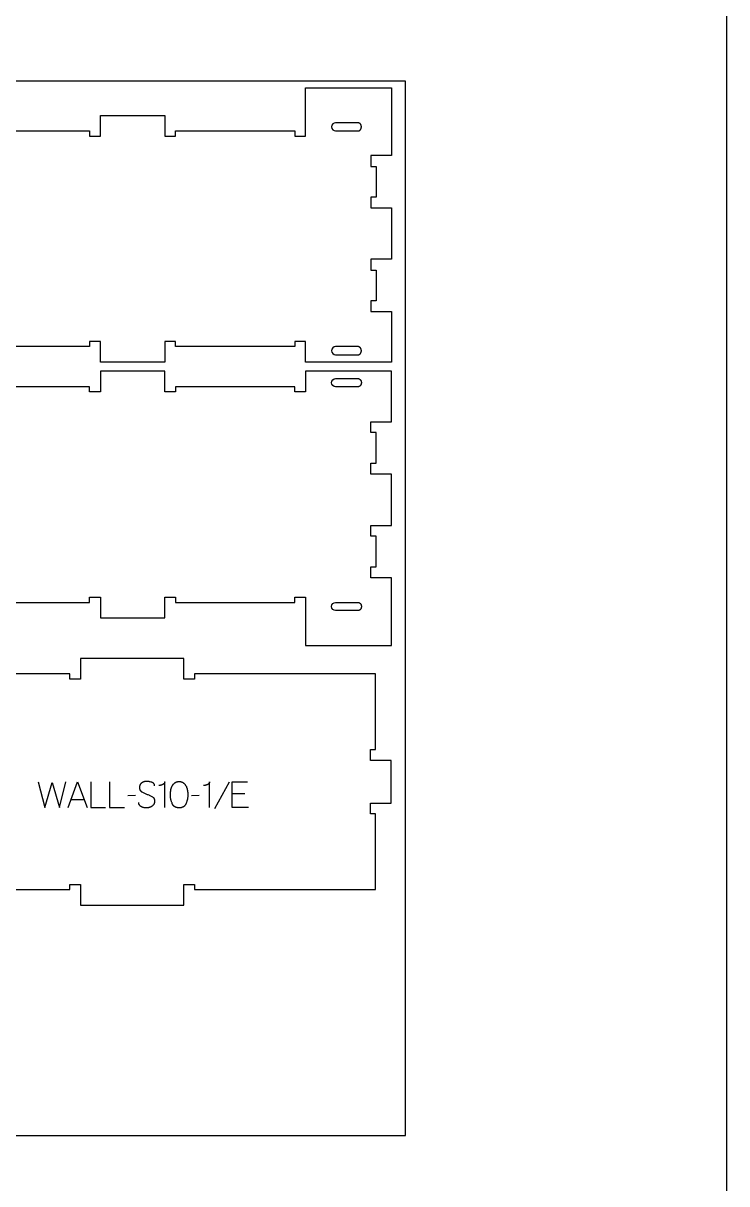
# Model space of a CAD drawing. Extents: x -20252 to -17068, y -10461 to -4867.
# Drawn here: x -17882 to -17068, y -8167 to -6824 of the extents above; entities that cross this region are included whole.
import ezdxf

# ---------------------------------------------------------------- set-up
doc = ezdxf.new("R2010")
doc.units = 0
for name, color, linetype in [('0_SHEET_SPRUCEPLY_2440X122', 1, 'CONTINUOUS'), ('1_ANYTOOL_1MMDEEP_LABELS_S', 2, 'CONTINUOUS'), ('3_ANYTOOL_CUTTHROUGH_INSID', 4, 'CONTINUOUS'), ('4_ANYTOOL_CUTTHROUGH_OUTSI', 5, 'CONTINUOUS'), ('DONOTCUT', 18, 'CONTINUOUS')]:
    doc.layers.add(name, color=color, linetype=linetype)

msp = doc.modelspace()

# ---------------------------------------------------------------- linework, layer by layer
at = {"layer": '0_SHEET_SPRUCEPLY_2440X122'}
msp.add_lwpolyline([(-19879.9, -6891.2), (-19879.9, -8111.2), (-17439.9, -8111.2), (-17439.9, -6891.2)], close=True, dxfattribs=at)
at = {"layer": '1_ANYTOOL_1MMDEEP_LABELS_S'}
for points in [[(-17865, -7701.9), (-17857.3, -7731.9), (-17848.9, -7702.8), (-17840.4, -7731.9), (-17832.9, -7701.9)], [(-17830.3, -7731.9), (-17819.4, -7701.9), (-17808.4, -7731.9)], [(-17804.1, -7701.9), (-17804.1, -7731.9), (-17787, -7731.9)], [(-17782.3, -7701.9), (-17782.3, -7731.9), (-17765.2, -7731.9)], [(-17730.3, -7706.5), (-17730.3, -7706.3), (-17730.3, -7706.2), (-17730.3, -7706.1), (-17730.3, -7706.1), (-17730.3, -7706), (-17730.3, -7705.9), (-17730.3, -7705.8), (-17730.4, -7705.7), (-17730.4, -7705.6), (-17730.4, -7705.5), (-17730.4, -7705.5), (-17730.4, -7705.4), (-17730.4, -7705.3), (-17730.5, -7705.2), (-17730.5, -7705.1), (-17730.5, -7705), (-17730.5, -7705), (-17730.6, -7704.9), (-17730.6, -7704.8), (-17730.6, -7704.7), (-17730.7, -7704.7), (-17730.7, -7704.6), (-17730.7, -7704.5), (-17730.8, -7704.5), (-17730.8, -7704.4), (-17730.9, -7704.3), (-17730.9, -7704.3), (-17731, -7704.2), (-17731, -7704.1), (-17731.1, -7704.1), (-17731.1, -7704), (-17731.2, -7703.9), (-17731.2, -7703.9), (-17731.3, -7703.8), (-17731.3, -7703.8), (-17731.4, -7703.7), (-17731.4, -7703.6), (-17731.5, -7703.6), (-17731.6, -7703.5), (-17731.6, -7703.5), (-17731.7, -7703.4), (-17731.8, -7703.4), (-17731.8, -7703.3), (-17731.9, -7703.3), (-17732, -7703.2), (-17732.1, -7703.2), (-17732.1, -7703.1), (-17732.2, -7703.1), (-17732.3, -7703), (-17732.4, -7703), (-17732.5, -7703), (-17732.6, -7702.9), (-17732.8, -7702.8), (-17733, -7702.7), (-17733.2, -7702.7), (-17733.4, -7702.6), (-17733.6, -7702.5), (-17734.4, -7702.3), (-17735.2, -7702.1), (-17736, -7702), (-17736.7, -7701.8), (-17737.1, -7701.8), (-17737.5, -7701.7), (-17737.9, -7701.7), (-17738.2, -7701.6), (-17738.6, -7701.6), (-17739, -7701.6), (-17739.3, -7701.6), (-17739.7, -7701.6), (-17739.9, -7701.6), (-17740.1, -7701.6), (-17740.3, -7701.6), (-17740.4, -7701.6), (-17740.6, -7701.6), (-17740.8, -7701.7), (-17741, -7701.7), (-17741.2, -7701.7), (-17741.4, -7701.7), (-17741.6, -7701.8), (-17741.7, -7701.8), (-17741.9, -7701.8), (-17742.1, -7701.9), (-17742.3, -7701.9), (-17742.5, -7702), (-17742.6, -7702), (-17742.8, -7702.1), (-17743, -7702.2), (-17743.2, -7702.2), (-17743.3, -7702.3), (-17743.5, -7702.4), (-17743.7, -7702.4), (-17743.8, -7702.5), (-17744, -7702.6), (-17744.2, -7702.7), (-17744.3, -7702.8), (-17744.5, -7702.9), (-17744.7, -7703), (-17744.8, -7703.1), (-17745, -7703.2), (-17745.1, -7703.3), (-17745.3, -7703.4), (-17745.4, -7703.5), (-17745.6, -7703.6), (-17745.7, -7703.8), (-17745.9, -7703.9), (-17746, -7704), (-17746.1, -7704.1), (-17746.3, -7704.3), (-17746.4, -7704.4), (-17746.5, -7704.6), (-17746.6, -7704.7), (-17746.7, -7704.8), (-17746.8, -7705), (-17746.9, -7705.1), (-17747, -7705.3), (-17747.1, -7705.5), (-17747.2, -7705.6), (-17747.2, -7705.8), (-17747.3, -7706), (-17747.4, -7706.1), (-17747.4, -7706.3), (-17747.5, -7706.5), (-17747.5, -7706.7), (-17747.6, -7706.8), (-17747.6, -7707), (-17747.7, -7707.2), (-17747.7, -7707.4), (-17747.7, -7707.6), (-17747.7, -7707.8), (-17747.8, -7708), (-17747.8, -7708.2), (-17747.8, -7708.4), (-17747.8, -7708.6), (-17747.8, -7708.8), (-17747.8, -7709), (-17747.7, -7709.3), (-17747.7, -7709.5), (-17747.7, -7709.7), (-17747.7, -7709.9), (-17747.6, -7710), (-17747.6, -7710.2), (-17747.5, -7710.4), (-17747.5, -7710.6), (-17747.4, -7710.8), (-17747.4, -7711), (-17747.3, -7711), (-17747.3, -7711.1), (-17747.3, -7711.2), (-17747.2, -7711.3), (-17747.2, -7711.4), (-17747.2, -7711.5), (-17747.1, -7711.5), (-17747.1, -7711.6), (-17747, -7711.7), (-17747, -7711.8), (-17746.9, -7711.9), (-17746.9, -7711.9), (-17746.8, -7712), (-17746.8, -7712.1), (-17746.7, -7712.1), (-17746.7, -7712.2), (-17746.6, -7712.3), (-17746.6, -7712.4), (-17746.5, -7712.4), (-17746.4, -7712.5), (-17746.4, -7712.6), (-17746.3, -7712.6), (-17746.2, -7712.7), (-17746.2, -7712.8), (-17746, -7712.9), (-17745.9, -7713), (-17745.8, -7713.1), (-17745.6, -7713.2), (-17745.4, -7713.4), (-17745.3, -7713.5), (-17745.1, -7713.6), (-17744.9, -7713.7), (-17744.2, -7714.1), (-17743.5, -7714.4), (-17742.8, -7714.8), (-17742, -7715.2), (-17741.2, -7715.5), (-17740.4, -7715.8), (-17739.6, -7716.2), (-17738.8, -7716.5), (-17737.9, -7716.8), (-17737.1, -7717.1), (-17736.4, -7717.5), (-17735.6, -7717.8), (-17734.8, -7718.2), (-17734.1, -7718.6), (-17733.4, -7719), (-17732.7, -7719.4), (-17732.6, -7719.5), (-17732.4, -7719.6), (-17732.2, -7719.8), (-17732.2, -7719.8), (-17732.1, -7719.9), (-17732, -7719.9), (-17732, -7720), (-17731.9, -7720.1), (-17731.8, -7720.1), (-17731.8, -7720.2), (-17731.7, -7720.3), (-17731.6, -7720.3), (-17731.6, -7720.4), (-17731.5, -7720.5), (-17731.4, -7720.5), (-17731.4, -7720.6), (-17731.3, -7720.7), (-17731.3, -7720.8), (-17731.2, -7720.8), (-17731.2, -7720.9), (-17731.1, -7721), (-17731.1, -7721.1), (-17731, -7721.1), (-17731, -7721.2), (-17730.9, -7721.3), (-17730.9, -7721.4), (-17730.9, -7721.5), (-17730.8, -7721.6), (-17730.8, -7721.6), (-17730.7, -7721.7), (-17730.7, -7721.8), (-17730.7, -7721.9), (-17730.6, -7722), (-17730.6, -7722.1), (-17730.6, -7722.2), (-17730.6, -7722.3), (-17730.5, -7722.3), (-17730.5, -7722.5), (-17730.4, -7722.7), (-17730.4, -7722.9), (-17730.4, -7723.1), (-17730.3, -7723.3), (-17730.3, -7723.5), (-17730.3, -7723.7), (-17730.3, -7724), (-17730.3, -7724.2), (-17730.3, -7724.4), (-17730.3, -7724.6), (-17730.3, -7724.9), (-17730.4, -7725.1), (-17730.4, -7725.3), (-17730.4, -7725.5), (-17730.4, -7725.8), (-17730.5, -7726), (-17730.5, -7726.2), (-17730.6, -7726.4), (-17730.6, -7726.6), (-17730.7, -7726.8), (-17730.8, -7727), (-17730.8, -7727.2), (-17730.9, -7727.4), (-17731, -7727.6), (-17731.1, -7727.8), (-17731.2, -7727.9), (-17731.3, -7728.1), (-17731.4, -7728.3), (-17731.5, -7728.5), (-17731.6, -7728.6), (-17731.7, -7728.8), (-17731.8, -7728.9), (-17732, -7729.1), (-17732.1, -7729.2), (-17732.2, -7729.4), (-17732.4, -7729.5), (-17732.5, -7729.7), (-17732.7, -7729.8), (-17732.8, -7729.9), (-17733, -7730.1), (-17733.2, -7730.2), (-17733.3, -7730.3), (-17733.5, -7730.4), (-17733.9, -7730.6), (-17734.2, -7730.8), (-17734.6, -7731), (-17735, -7731.2), (-17735.3, -7731.4), (-17735.7, -7731.5), (-17735.9, -7731.6), (-17736.1, -7731.7), (-17736.3, -7731.7), (-17736.5, -7731.8), (-17736.7, -7731.8), (-17736.9, -7731.9), (-17737.1, -7731.9), (-17737.3, -7732), (-17737.5, -7732), (-17737.7, -7732.1), (-17737.9, -7732.1), (-17738.1, -7732.1), (-17738.3, -7732.2), (-17738.5, -7732.2), (-17738.9, -7732.2), (-17739.3, -7732.3), (-17739.7, -7732.3), (-17740.1, -7732.3), (-17740.5, -7732.3), (-17740.9, -7732.2), (-17741.3, -7732.2), (-17741.7, -7732.1), (-17742.1, -7732.1), (-17742.5, -7732), (-17742.9, -7731.9), (-17743.2, -7731.8), (-17743.6, -7731.7), (-17744, -7731.6), (-17744.4, -7731.4), (-17744.7, -7731.3), (-17745.1, -7731.1), (-17745.4, -7730.9), (-17745.8, -7730.7), (-17745.9, -7730.6), (-17746.1, -7730.5), (-17746.2, -7730.4), (-17746.4, -7730.3), (-17746.5, -7730.2), (-17746.7, -7730.1), (-17746.8, -7730), (-17747, -7729.8), (-17747.1, -7729.7), (-17747.2, -7729.6), (-17747.3, -7729.5), (-17747.4, -7729.3), (-17747.5, -7729.3), (-17747.5, -7729.2), (-17747.6, -7729.1), (-17747.6, -7729.1), (-17747.7, -7729), (-17747.7, -7728.9), (-17747.8, -7728.8), (-17747.8, -7728.8), (-17747.9, -7728.7), (-17747.9, -7728.6), (-17747.9, -7728.5), (-17748, -7728.5), (-17748, -7728.4), (-17748, -7728.3), (-17748.1, -7728.2), (-17748.1, -7728.2), (-17748.1, -7728.1), (-17748.2, -7728), (-17748.2, -7727.9), (-17748.2, -7727.8), (-17748.3, -7727.7), (-17748.3, -7727.5), (-17748.4, -7727.3), (-17748.4, -7727.2), (-17748.4, -7727), (-17748.5, -7726.8), (-17748.5, -7726.6), (-17748.5, -7726.4), (-17748.5, -7726.3), (-17748.5, -7726.1)], [(-17718.4, -7731.9), (-17718.4, -7701.9), (-17718.4, -7702), (-17718.5, -7702.2), (-17718.5, -7702.3), (-17718.5, -7702.5), (-17718.6, -7702.6), (-17718.6, -7702.8), (-17718.6, -7702.9), (-17718.7, -7703), (-17718.7, -7703.1), (-17718.8, -7703.3), (-17718.8, -7703.3), (-17718.9, -7703.4), (-17718.9, -7703.5), (-17718.9, -7703.5), (-17719, -7703.6), (-17719, -7703.6), (-17719, -7703.7), (-17719.1, -7703.7), (-17719.1, -7703.8), (-17719.1, -7703.9), (-17719.2, -7703.9), (-17719.2, -7704), (-17719.3, -7704), (-17719.3, -7704.1), (-17719.3, -7704.1), (-17719.4, -7704.2), (-17719.4, -7704.2), (-17719.5, -7704.3), (-17719.5, -7704.3), (-17719.6, -7704.4), (-17719.6, -7704.4), (-17719.7, -7704.5), (-17719.8, -7704.5), (-17719.9, -7704.6), (-17720, -7704.7), (-17720.1, -7704.8), (-17720.2, -7704.9), (-17720.4, -7705), (-17720.5, -7705), (-17720.6, -7705.1), (-17720.7, -7705.2), (-17720.9, -7705.2), (-17721, -7705.3), (-17721.3, -7705.4), (-17721.6, -7705.5), (-17721.9, -7705.6), (-17722.2, -7705.7), (-17722.5, -7705.8), (-17722.7, -7705.9), (-17723, -7706), (-17723.3, -7706), (-17723.6, -7706.1), (-17723.8, -7706.1), (-17724.1, -7706.2), (-17724.4, -7706.2), (-17724.6, -7706.2), (-17724.9, -7706.2), (-17725.1, -7706.3), (-17725.4, -7706.3)], [(-17666.6, -7731.9), (-17666.6, -7701.9), (-17666.6, -7702), (-17666.6, -7702.2), (-17666.6, -7702.3), (-17666.7, -7702.5), (-17666.7, -7702.6), (-17666.7, -7702.8), (-17666.8, -7702.9), (-17666.8, -7703), (-17666.9, -7703.1), (-17666.9, -7703.3), (-17667, -7703.3), (-17667, -7703.4), (-17667, -7703.5), (-17667.1, -7703.5), (-17667.1, -7703.6), (-17667.1, -7703.6), (-17667.2, -7703.7), (-17667.2, -7703.7), (-17667.2, -7703.8), (-17667.3, -7703.9), (-17667.3, -7703.9), (-17667.4, -7704), (-17667.4, -7704), (-17667.4, -7704.1), (-17667.5, -7704.1), (-17667.5, -7704.2), (-17667.6, -7704.2), (-17667.6, -7704.3), (-17667.7, -7704.3), (-17667.7, -7704.4), (-17667.8, -7704.4), (-17667.8, -7704.5), (-17667.9, -7704.5), (-17668, -7704.6), (-17668.1, -7704.7), (-17668.3, -7704.8), (-17668.4, -7704.9), (-17668.5, -7705), (-17668.6, -7705), (-17668.8, -7705.1), (-17668.9, -7705.2), (-17669, -7705.2), (-17669.2, -7705.3), (-17669.5, -7705.4), (-17669.7, -7705.5), (-17670, -7705.6), (-17670.3, -7705.7), (-17670.6, -7705.8), (-17670.9, -7705.9), (-17671.1, -7706), (-17671.4, -7706), (-17671.7, -7706.1), (-17672, -7706.1), (-17672.2, -7706.2), (-17672.5, -7706.2), (-17672.8, -7706.2), (-17673, -7706.2), (-17673.3, -7706.3), (-17673.5, -7706.3)], [(-17643.8, -7702.4), (-17661, -7733.2)], [(-17621.5, -7731.9), (-17640.4, -7731.9), (-17640.4, -7701.9), (-17622.6, -7701.9)], [(-17752.5, -7718), (-17761.3, -7718.1)], [(-17678.7, -7718), (-17687.5, -7718.1)], [(-17625.8, -7715.9), (-17640.4, -7715.9)], [(-17826.8, -7722.4), (-17811.9, -7722.4)]]:
    msp.add_lwpolyline(points, dxfattribs=at)
msp.add_lwpolyline([(-17701.9, -7701.7), (-17701.5, -7701.7), (-17701.2, -7701.7), (-17701, -7701.7), (-17700.8, -7701.7), (-17700.7, -7701.7), (-17700.5, -7701.8), (-17700.3, -7701.8), (-17700.1, -7701.8), (-17700, -7701.9), (-17699.8, -7701.9), (-17699.6, -7701.9), (-17699.5, -7702), (-17699.3, -7702), (-17699.2, -7702.1), (-17699, -7702.1), (-17698.9, -7702.2), (-17698.7, -7702.2), (-17698.6, -7702.3), (-17698.4, -7702.3), (-17698.3, -7702.4), (-17698.1, -7702.5), (-17698, -7702.5), (-17697.9, -7702.6), (-17697.7, -7702.7), (-17697.6, -7702.8), (-17697.5, -7702.8), (-17697.3, -7702.9), (-17697.2, -7703), (-17697.1, -7703.1), (-17696.9, -7703.2), (-17696.7, -7703.4), (-17696.5, -7703.6), (-17696.2, -7703.8), (-17696, -7704), (-17695.8, -7704.2), (-17695.6, -7704.5), (-17695.4, -7704.7), (-17695.2, -7704.9), (-17695, -7705.2), (-17694.8, -7705.4), (-17694.6, -7705.7), (-17694.4, -7705.9), (-17694.3, -7706.2), (-17694.1, -7706.5), (-17694, -7706.8), (-17693.8, -7707.1), (-17693.7, -7707.3), (-17693.5, -7707.6), (-17693.4, -7707.9), (-17693.3, -7708.2), (-17693.2, -7708.6), (-17693, -7708.9), (-17692.9, -7709.2), (-17692.8, -7709.5), (-17692.7, -7709.8), (-17692.6, -7710.1), (-17692.6, -7710.5), (-17692.5, -7710.8), (-17692.4, -7711.1), (-17692.3, -7711.5), (-17692.2, -7712.1), (-17692.1, -7712.8), (-17692, -7713.5), (-17691.9, -7714.1), (-17691.9, -7714.8), (-17691.8, -7715.4), (-17691.8, -7716.1), (-17691.8, -7716.7), (-17691.8, -7717.3), (-17691.8, -7717.9), (-17691.8, -7718.6), (-17691.8, -7719.2), (-17691.9, -7719.8), (-17692, -7720.4), (-17692.1, -7721), (-17692.2, -7721.6), (-17692.3, -7722.3), (-17692.4, -7722.9), (-17692.6, -7723.5), (-17692.8, -7724.1), (-17693, -7724.7), (-17693.2, -7725.4), (-17693.4, -7726), (-17693.6, -7726.6), (-17693.9, -7727.2), (-17694, -7727.5), (-17694.2, -7727.8), (-17694.3, -7728.1), (-17694.4, -7728.2), (-17694.5, -7728.4), (-17694.6, -7728.5), (-17694.6, -7728.6), (-17694.7, -7728.8), (-17694.8, -7728.9), (-17694.9, -7729), (-17695, -7729.2), (-17695.1, -7729.3), (-17695.2, -7729.4), (-17695.3, -7729.5), (-17695.4, -7729.6), (-17695.5, -7729.7), (-17695.6, -7729.8), (-17695.7, -7729.9), (-17695.8, -7730), (-17695.9, -7730.1), (-17696, -7730.2), (-17696.1, -7730.3), (-17696.2, -7730.4), (-17696.3, -7730.5), (-17696.5, -7730.6), (-17696.6, -7730.7), (-17696.7, -7730.8), (-17696.8, -7730.9), (-17696.9, -7730.9), (-17697.1, -7731), (-17697.2, -7731.1), (-17697.3, -7731.2), (-17697.5, -7731.2), (-17697.6, -7731.3), (-17697.7, -7731.4), (-17697.9, -7731.4), (-17698, -7731.5), (-17698.2, -7731.5), (-17698.3, -7731.6), (-17698.4, -7731.7), (-17698.6, -7731.7), (-17698.7, -7731.8), (-17698.9, -7731.8), (-17699, -7731.8), (-17699.2, -7731.9), (-17699.5, -7732), (-17699.8, -7732), (-17700.2, -7732.1), (-17700.5, -7732.1), (-17700.8, -7732.1), (-17701.2, -7732.2), (-17701.5, -7732.2), (-17701.9, -7732.2), (-17702.3, -7732.2), (-17702.6, -7732.2), (-17703, -7732.1), (-17703.3, -7732.1), (-17703.7, -7732.1), (-17704, -7732), (-17704.3, -7731.9), (-17704.5, -7731.9), (-17704.6, -7731.9), (-17704.8, -7731.8), (-17704.9, -7731.8), (-17705.1, -7731.7), (-17705.2, -7731.7), (-17705.4, -7731.6), (-17705.5, -7731.6), (-17705.6, -7731.5), (-17705.8, -7731.5), (-17705.9, -7731.4), (-17706.1, -7731.4), (-17706.2, -7731.3), (-17706.3, -7731.2), (-17706.5, -7731.2), (-17706.6, -7731.1), (-17706.7, -7731), (-17706.8, -7730.9), (-17707, -7730.9), (-17707.1, -7730.8), (-17707.2, -7730.7), (-17707.3, -7730.6), (-17707.4, -7730.5), (-17707.6, -7730.4), (-17707.7, -7730.3), (-17707.8, -7730.2), (-17707.9, -7730.1), (-17708, -7730), (-17708.1, -7729.9), (-17708.2, -7729.8), (-17708.3, -7729.7), (-17708.4, -7729.6), (-17708.5, -7729.5), (-17708.6, -7729.4), (-17708.7, -7729.2), (-17708.8, -7729.1), (-17708.9, -7729), (-17709, -7728.9), (-17709.1, -7728.7), (-17709.1, -7728.6), (-17709.2, -7728.5), (-17709.3, -7728.3), (-17709.4, -7728.2), (-17709.5, -7728.1), (-17709.6, -7727.8), (-17709.8, -7727.5), (-17709.9, -7727.2), (-17710.1, -7726.5), (-17710.4, -7725.9), (-17710.6, -7725.3), (-17710.8, -7724.7), (-17711, -7724.1), (-17711.2, -7723.4), (-17711.3, -7722.8), (-17711.5, -7722.2), (-17711.6, -7721.6), (-17711.7, -7721), (-17711.8, -7720.3), (-17711.9, -7719.7), (-17711.9, -7719.1), (-17712, -7718.5), (-17712, -7717.9), (-17712, -7717.3), (-17712, -7716.7), (-17712, -7716), (-17711.9, -7715.4), (-17711.9, -7714.8), (-17711.8, -7714.1), (-17711.7, -7713.4), (-17711.6, -7712.8), (-17711.5, -7712.1), (-17711.5, -7711.7), (-17711.4, -7711.4), (-17711.3, -7711.1), (-17711.3, -7710.7), (-17711.2, -7710.4), (-17711.1, -7710.1), (-17711, -7709.8), (-17710.9, -7709.5), (-17710.8, -7709.1), (-17710.7, -7708.8), (-17710.6, -7708.5), (-17710.5, -7708.2), (-17710.3, -7707.9), (-17710.2, -7707.6), (-17710.1, -7707.3), (-17709.9, -7707), (-17709.8, -7706.7), (-17709.6, -7706.5), (-17709.5, -7706.2), (-17709.3, -7705.9), (-17709.1, -7705.7), (-17709, -7705.4), (-17708.8, -7705.2), (-17708.6, -7704.9), (-17708.4, -7704.7), (-17708.2, -7704.4), (-17708, -7704.2), (-17707.7, -7704), (-17707.5, -7703.8), (-17707.3, -7703.6), (-17707.1, -7703.4), (-17706.8, -7703.2), (-17706.7, -7703.1), (-17706.6, -7703), (-17706.4, -7702.9), (-17706.3, -7702.8), (-17706.2, -7702.8), (-17706.1, -7702.7), (-17705.9, -7702.6), (-17705.8, -7702.5), (-17705.6, -7702.5), (-17705.5, -7702.4), (-17705.4, -7702.3), (-17705.2, -7702.3), (-17705.1, -7702.2), (-17704.9, -7702.2), (-17704.8, -7702.1), (-17704.6, -7702.1), (-17704.5, -7702), (-17704.3, -7702), (-17704.2, -7701.9), (-17704, -7701.9), (-17703.8, -7701.9), (-17703.7, -7701.8), (-17703.5, -7701.8), (-17703.3, -7701.8), (-17703.2, -7701.7), (-17703, -7701.7), (-17702.8, -7701.7), (-17702.6, -7701.7), (-17702.3, -7701.7)], close=True, dxfattribs=at)
at = {"layer": '3_ANYTOOL_CUTTHROUGH_INSID', "color": 4}
for points in [[(-17520.8, -6939.4, 1), (-17520.8, -6948.9), (-17495, -6948.9), (-17494.9, -6948.9), (-17494.8, -6948.9), (-17494.7, -6948.9), (-17494.6, -6948.9), (-17494.5, -6948.9), (-17494.4, -6948.9), (-17494.3, -6948.8), (-17494.2, -6948.8), (-17494.1, -6948.8), (-17494, -6948.8), (-17494, -6948.7), (-17493.9, -6948.7), (-17493.8, -6948.7), (-17493.7, -6948.6), (-17493.6, -6948.6), (-17493.5, -6948.6), (-17493.4, -6948.5), (-17493.3, -6948.5), (-17493.2, -6948.4), (-17493.1, -6948.3), (-17493, -6948.3), (-17492.9, -6948.2), (-17492.8, -6948.2), (-17492.8, -6948.1), (-17492.7, -6948), (-17492.6, -6948), (-17492.5, -6947.9), (-17492.4, -6947.8), (-17492.3, -6947.7), (-17492.3, -6947.6), (-17492.2, -6947.6), (-17492.1, -6947.5), (-17492.1, -6947.4), (-17492, -6947.3), (-17491.9, -6947.2), (-17491.9, -6947.1), (-17491.8, -6947), (-17491.7, -6946.9), (-17491.7, -6946.8), (-17491.6, -6946.7), (-17491.6, -6946.6), (-17491.5, -6946.5), (-17491.5, -6946.4), (-17491.4, -6946.3), (-17491.4, -6946.2), (-17491.3, -6946.1), (-17491.3, -6946), (-17491.3, -6945.9), (-17491.2, -6945.8), (-17491.2, -6945.7), (-17491.2, -6945.6), (-17491.2, -6945.4), (-17491.1, -6945.3), (-17491.1, -6945.2), (-17491.1, -6945.1), (-17491.1, -6945), (-17491.1, -6944.9), (-17491, -6944.8), (-17491, -6944.7), (-17491, -6944.6), (-17491, -6944.5), (-17491, -6944.4), (-17491, -6944.3), (-17491, -6944.2), (-17491, -6944), (-17491, -6943.9), (-17491, -6943.8), (-17491, -6943.7), (-17491, -6943.6), (-17491, -6943.5), (-17491.1, -6943.4), (-17491.1, -6943.3), (-17491.1, -6943.2), (-17491.1, -6943.1), (-17491.1, -6943), (-17491.2, -6942.9), (-17491.2, -6942.8), (-17491.2, -6942.7), (-17491.2, -6942.5), (-17491.3, -6942.4), (-17491.3, -6942.3), (-17491.3, -6942.2), (-17491.4, -6942.1), (-17491.4, -6942), (-17491.5, -6941.9), (-17491.5, -6941.8), (-17491.6, -6941.7), (-17491.6, -6941.6), (-17491.7, -6941.5), (-17491.7, -6941.4), (-17491.8, -6941.3), (-17491.9, -6941.2), (-17491.9, -6941.1), (-17492, -6941), (-17492.1, -6940.9), (-17492.1, -6940.8), (-17492.2, -6940.8), (-17492.3, -6940.7), (-17492.3, -6940.6), (-17492.4, -6940.5), (-17492.5, -6940.4), (-17492.6, -6940.4), (-17492.7, -6940.3), (-17492.8, -6940.2), (-17492.8, -6940.2), (-17492.9, -6940.1), (-17493, -6940), (-17493.1, -6940), (-17493.2, -6939.9), (-17493.3, -6939.9), (-17493.4, -6939.8), (-17493.5, -6939.8), (-17493.6, -6939.7), (-17493.7, -6939.7), (-17493.8, -6939.6), (-17493.9, -6939.6), (-17494, -6939.6), (-17494, -6939.5), (-17494.1, -6939.5), (-17494.2, -6939.5), (-17494.3, -6939.5), (-17494.4, -6939.5), (-17494.5, -6939.4), (-17494.6, -6939.4), (-17494.7, -6939.4), (-17494.8, -6939.4), (-17494.9, -6939.4), (-17495, -6939.4)], [(-17520.8, -7207.9), (-17495, -7207.9), (-17494.9, -7207.9), (-17494.8, -7207.9), (-17494.7, -7207.9), (-17494.6, -7207.9), (-17494.5, -7207.9), (-17494.4, -7207.9), (-17494.3, -7207.8), (-17494.2, -7207.8), (-17494.1, -7207.8), (-17494, -7207.8), (-17494, -7207.7), (-17493.9, -7207.7), (-17493.8, -7207.7), (-17493.7, -7207.6), (-17493.6, -7207.6), (-17493.5, -7207.6), (-17493.4, -7207.5), (-17493.3, -7207.5), (-17493.2, -7207.4), (-17493.1, -7207.3), (-17493, -7207.3), (-17492.9, -7207.2), (-17492.8, -7207.2), (-17492.8, -7207.1), (-17492.7, -7207), (-17492.6, -7207), (-17492.5, -7206.9), (-17492.4, -7206.8), (-17492.3, -7206.7), (-17492.3, -7206.6), (-17492.2, -7206.6), (-17492.1, -7206.5), (-17492.1, -7206.4), (-17492, -7206.3), (-17491.9, -7206.2), (-17491.9, -7206.1), (-17491.8, -7206), (-17491.7, -7205.9), (-17491.7, -7205.8), (-17491.6, -7205.7), (-17491.6, -7205.6), (-17491.5, -7205.5), (-17491.5, -7205.4), (-17491.4, -7205.3), (-17491.4, -7205.2), (-17491.3, -7205.1), (-17491.3, -7205), (-17491.3, -7204.9), (-17491.2, -7204.8), (-17491.2, -7204.7), (-17491.2, -7204.6), (-17491.2, -7204.4), (-17491.1, -7204.3), (-17491.1, -7204.2), (-17491.1, -7204.1), (-17491.1, -7204), (-17491.1, -7203.9), (-17491, -7203.8), (-17491, -7203.7), (-17491, -7203.6), (-17491, -7203.5), (-17491, -7203.4), (-17491, -7203.3), (-17491, -7203.2), (-17491, -7203), (-17491, -7202.9), (-17491, -7202.8), (-17491, -7202.7), (-17491, -7202.6), (-17491, -7202.5), (-17491.1, -7202.4), (-17491.1, -7202.3), (-17491.1, -7202.2), (-17491.1, -7202.1), (-17491.1, -7202), (-17491.2, -7201.9), (-17491.2, -7201.8), (-17491.2, -7201.7), (-17491.2, -7201.5), (-17491.3, -7201.4), (-17491.3, -7201.3), (-17491.3, -7201.2), (-17491.4, -7201.1), (-17491.4, -7201), (-17491.5, -7200.9), (-17491.5, -7200.8), (-17491.6, -7200.7), (-17491.6, -7200.6), (-17491.7, -7200.5), (-17491.7, -7200.4), (-17491.8, -7200.3), (-17491.9, -7200.2), (-17491.9, -7200.1), (-17492, -7200), (-17492.1, -7199.9), (-17492.1, -7199.8), (-17492.2, -7199.8), (-17492.3, -7199.7), (-17492.3, -7199.6), (-17492.4, -7199.5), (-17492.5, -7199.4), (-17492.6, -7199.4), (-17492.7, -7199.3), (-17492.8, -7199.2), (-17492.8, -7199.2), (-17492.9, -7199.1), (-17493, -7199), (-17493.1, -7199), (-17493.2, -7198.9), (-17493.3, -7198.9), (-17493.4, -7198.8), (-17493.5, -7198.8), (-17493.6, -7198.7), (-17493.7, -7198.7), (-17493.8, -7198.6), (-17493.9, -7198.6), (-17494, -7198.6), (-17494, -7198.5), (-17494.1, -7198.5), (-17494.2, -7198.5), (-17494.3, -7198.5), (-17494.4, -7198.5), (-17494.5, -7198.4), (-17494.6, -7198.4), (-17494.7, -7198.4), (-17494.8, -7198.4), (-17494.9, -7198.4), (-17495, -7198.4), (-17520.8, -7198.4, 1)], [(-17520.8, -7235.4), (-17495, -7235.4), (-17494.9, -7235.4), (-17494.8, -7235.4), (-17494.7, -7235.4), (-17494.6, -7235.4), (-17494.5, -7235.4), (-17494.4, -7235.5), (-17494.3, -7235.5), (-17494.2, -7235.5), (-17494.1, -7235.5), (-17494, -7235.5), (-17494, -7235.6), (-17493.9, -7235.6), (-17493.8, -7235.6), (-17493.7, -7235.7), (-17493.6, -7235.7), (-17493.5, -7235.8), (-17493.4, -7235.8), (-17493.3, -7235.9), (-17493.2, -7235.9), (-17493.1, -7236), (-17493, -7236), (-17492.9, -7236.1), (-17492.8, -7236.2), (-17492.8, -7236.2), (-17492.7, -7236.3), (-17492.6, -7236.4), (-17492.5, -7236.4), (-17492.4, -7236.5), (-17492.3, -7236.6), (-17492.3, -7236.7), (-17492.2, -7236.8), (-17492.1, -7236.8), (-17492.1, -7236.9), (-17492, -7237), (-17491.9, -7237.1), (-17491.9, -7237.2), (-17491.8, -7237.3), (-17491.7, -7237.4), (-17491.7, -7237.5), (-17491.6, -7237.6), (-17491.6, -7237.7), (-17491.5, -7237.8), (-17491.5, -7237.9), (-17491.4, -7238), (-17491.4, -7238.1), (-17491.3, -7238.2), (-17491.3, -7238.3), (-17491.3, -7238.4), (-17491.2, -7238.5), (-17491.2, -7238.7), (-17491.2, -7238.8), (-17491.2, -7238.9), (-17491.1, -7239), (-17491.1, -7239.1), (-17491.1, -7239.2), (-17491.1, -7239.3), (-17491.1, -7239.4), (-17491, -7239.5), (-17491, -7239.6), (-17491, -7239.7), (-17491, -7239.8), (-17491, -7239.9), (-17491, -7240), (-17491, -7240.2), (-17491, -7240.3), (-17491, -7240.4), (-17491, -7240.5), (-17491, -7240.6), (-17491, -7240.7), (-17491, -7240.8), (-17491.1, -7240.9), (-17491.1, -7241), (-17491.1, -7241.1), (-17491.1, -7241.2), (-17491.1, -7241.3), (-17491.2, -7241.4), (-17491.2, -7241.6), (-17491.2, -7241.7), (-17491.2, -7241.8), (-17491.3, -7241.9), (-17491.3, -7242), (-17491.3, -7242.1), (-17491.4, -7242.2), (-17491.4, -7242.3), (-17491.5, -7242.4), (-17491.5, -7242.5), (-17491.6, -7242.6), (-17491.6, -7242.7), (-17491.7, -7242.8), (-17491.7, -7242.9), (-17491.8, -7243), (-17491.9, -7243.1), (-17491.9, -7243.2), (-17492, -7243.3), (-17492.1, -7243.4), (-17492.1, -7243.5), (-17492.2, -7243.6), (-17492.3, -7243.6), (-17492.3, -7243.7), (-17492.4, -7243.8), (-17492.5, -7243.9), (-17492.6, -7244), (-17492.7, -7244), (-17492.8, -7244.1), (-17492.8, -7244.2), (-17492.9, -7244.2), (-17493, -7244.3), (-17493.1, -7244.3), (-17493.2, -7244.4), (-17493.3, -7244.5), (-17493.4, -7244.5), (-17493.5, -7244.6), (-17493.6, -7244.6), (-17493.7, -7244.6), (-17493.8, -7244.7), (-17493.9, -7244.7), (-17494, -7244.7), (-17494, -7244.8), (-17494.1, -7244.8), (-17494.2, -7244.8), (-17494.3, -7244.8), (-17494.4, -7244.9), (-17494.5, -7244.9), (-17494.6, -7244.9), (-17494.7, -7244.9), (-17494.8, -7244.9), (-17494.9, -7244.9), (-17495, -7244.9), (-17520.8, -7244.9, -1)], [(-17520.8, -7503.9, -1), (-17520.8, -7494.4), (-17495, -7494.4), (-17494.9, -7494.4), (-17494.8, -7494.4), (-17494.7, -7494.4), (-17494.6, -7494.4), (-17494.5, -7494.4), (-17494.4, -7494.5), (-17494.3, -7494.5), (-17494.2, -7494.5), (-17494.1, -7494.5), (-17494, -7494.5), (-17494, -7494.6), (-17493.9, -7494.6), (-17493.8, -7494.6), (-17493.7, -7494.7), (-17493.6, -7494.7), (-17493.5, -7494.8), (-17493.4, -7494.8), (-17493.3, -7494.9), (-17493.2, -7494.9), (-17493.1, -7495), (-17493, -7495), (-17492.9, -7495.1), (-17492.8, -7495.2), (-17492.8, -7495.2), (-17492.7, -7495.3), (-17492.6, -7495.4), (-17492.5, -7495.4), (-17492.4, -7495.5), (-17492.3, -7495.6), (-17492.3, -7495.7), (-17492.2, -7495.8), (-17492.1, -7495.8), (-17492.1, -7495.9), (-17492, -7496), (-17491.9, -7496.1), (-17491.9, -7496.2), (-17491.8, -7496.3), (-17491.7, -7496.4), (-17491.7, -7496.5), (-17491.6, -7496.6), (-17491.6, -7496.7), (-17491.5, -7496.8), (-17491.5, -7496.9), (-17491.4, -7497), (-17491.4, -7497.1), (-17491.3, -7497.2), (-17491.3, -7497.3), (-17491.3, -7497.4), (-17491.2, -7497.5), (-17491.2, -7497.7), (-17491.2, -7497.8), (-17491.2, -7497.9), (-17491.1, -7498), (-17491.1, -7498.1), (-17491.1, -7498.2), (-17491.1, -7498.3), (-17491.1, -7498.4), (-17491, -7498.5), (-17491, -7498.6), (-17491, -7498.7), (-17491, -7498.8), (-17491, -7498.9), (-17491, -7499), (-17491, -7499.2), (-17491, -7499.3), (-17491, -7499.4), (-17491, -7499.5), (-17491, -7499.6), (-17491, -7499.7), (-17491, -7499.8), (-17491.1, -7499.9), (-17491.1, -7500), (-17491.1, -7500.1), (-17491.1, -7500.2), (-17491.1, -7500.3), (-17491.2, -7500.4), (-17491.2, -7500.6), (-17491.2, -7500.7), (-17491.2, -7500.8), (-17491.3, -7500.9), (-17491.3, -7501), (-17491.3, -7501.1), (-17491.4, -7501.2), (-17491.4, -7501.3), (-17491.5, -7501.4), (-17491.5, -7501.5), (-17491.6, -7501.6), (-17491.6, -7501.7), (-17491.7, -7501.8), (-17491.7, -7501.9), (-17491.8, -7502), (-17491.9, -7502.1), (-17491.9, -7502.2), (-17492, -7502.3), (-17492.1, -7502.4), (-17492.1, -7502.5), (-17492.2, -7502.6), (-17492.3, -7502.6), (-17492.3, -7502.7), (-17492.4, -7502.8), (-17492.5, -7502.9), (-17492.6, -7503), (-17492.7, -7503), (-17492.8, -7503.1), (-17492.8, -7503.2), (-17492.9, -7503.2), (-17493, -7503.3), (-17493.1, -7503.3), (-17493.2, -7503.4), (-17493.3, -7503.5), (-17493.4, -7503.5), (-17493.5, -7503.6), (-17493.6, -7503.6), (-17493.7, -7503.6), (-17493.8, -7503.7), (-17493.9, -7503.7), (-17494, -7503.7), (-17494, -7503.8), (-17494.1, -7503.8), (-17494.2, -7503.8), (-17494.3, -7503.8), (-17494.4, -7503.9), (-17494.5, -7503.9), (-17494.6, -7503.9), (-17494.7, -7503.9), (-17494.8, -7503.9), (-17494.9, -7503.9), (-17495, -7503.9)]]:
    msp.add_lwpolyline(points, format="xyb", close=True, dxfattribs=at)
at = {"layer": '4_ANYTOOL_CUTTHROUGH_OUTSI', "color": 5}
for points in [[(-17943.5, -6948.9), (-17805.5, -6948.9), (-17805.5, -6954.9), (-17793, -6954.9), (-17793, -6930.9), (-17718.5, -6930.9), (-17718.5, -6954.9), (-17706, -6954.9), (-17706, -6948.9), (-17568, -6948.9), (-17568, -6954.9), (-17555.5, -6954.9), (-17555.5, -6898.9), (-17456, -6898.9), (-17456, -6918.7), (-17456, -6930.7), (-17456, -6977.4), (-17480, -6977.4), (-17480, -6989.9), (-17474, -6989.9), (-17474, -7025.4), (-17480, -7025.4), (-17480, -7037.9), (-17456, -7037.9), (-17456, -7097.4), (-17480, -7097.4), (-17480, -7109.9), (-17474, -7109.9), (-17474, -7145.4), (-17480, -7145.4), (-17480, -7157.9), (-17456, -7157.9), (-17456, -7216.4), (-17555.5, -7216.4), (-17555.5, -7192.4), (-17568, -7192.4), (-17568, -7198.4), (-17706, -7198.4), (-17706, -7192.4), (-17718.5, -7192.4), (-17718.5, -7216.4), (-17793, -7216.4), (-17793, -7192.4), (-17805.5, -7192.4), (-17805.5, -7198.4), (-17943.5, -7198.4)], [(-17943.5, -7494.4), (-17805.5, -7494.4), (-17805.5, -7488.4), (-17793, -7488.4), (-17793, -7512.4), (-17718.5, -7512.4), (-17718.5, -7488.4), (-17706, -7488.4), (-17706, -7494.4), (-17568, -7494.4), (-17568, -7488.4), (-17555.5, -7488.4), (-17555.5, -7544.4), (-17456, -7544.4), (-17456, -7524.7), (-17456, -7512.7), (-17456, -7465.9), (-17480, -7465.9), (-17480, -7453.4), (-17474, -7453.4), (-17474, -7417.9), (-17480, -7417.9), (-17480, -7405.4), (-17456, -7405.4), (-17456, -7345.9), (-17480, -7345.9), (-17480, -7333.4), (-17474, -7333.4), (-17474, -7297.9), (-17480, -7297.9), (-17480, -7285.4), (-17456, -7285.4), (-17456, -7226.9), (-17555.5, -7226.9), (-17555.5, -7250.9), (-17568, -7250.9), (-17568, -7244.9), (-17706, -7244.9), (-17706, -7250.9), (-17718.5, -7250.9), (-17718.5, -7226.9), (-17793, -7226.9), (-17793, -7250.9), (-17805.5, -7250.9), (-17805.5, -7244.9), (-17943.5, -7244.9)], [(-18038, -7826.7), (-17828.5, -7826.7), (-17828.5, -7820.7), (-17816, -7820.7), (-17816, -7844.7), (-17696.5, -7844.7), (-17696.5, -7820.7), (-17684, -7820.7), (-17684, -7826.7), (-17474.5, -7826.7), (-17474.5, -7739.2), (-17480.5, -7739.2), (-17480.5, -7726.7), (-17456.5, -7726.7), (-17456.5, -7677.2), (-17480.5, -7677.2), (-17480.5, -7664.7), (-17474.5, -7664.7), (-17474.5, -7577.2), (-17684, -7577.2), (-17684, -7583.2), (-17696.5, -7583.2), (-17696.5, -7559.2), (-17816, -7559.2), (-17816, -7583.2), (-17828.5, -7583.2), (-17828.5, -7577.2), (-18038, -7577.2)]]:
    msp.add_lwpolyline(points, dxfattribs=at)
at = {"layer": 'DONOTCUT'}
msp.add_lwpolyline([(-20251.6, -10460.6), (-17068.2, -10460.6), (-17068.2, -4867.2), (-20251.6, -4867.2)], close=True, dxfattribs=at)

doc.saveas('drawing.dxf')
